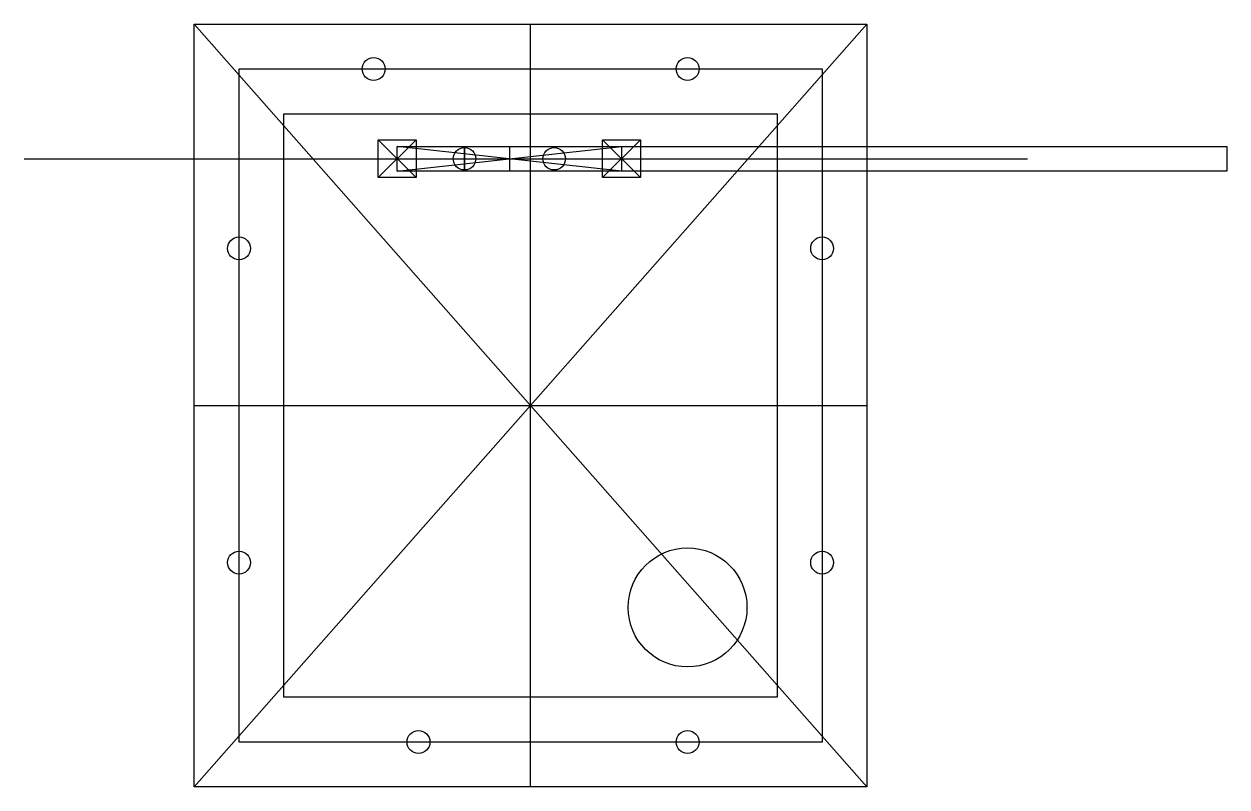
# Model space of a CAD drawing. Header units: millimetres. Extents: x -113 to 155, y -85 to 85.
import ezdxf

# ---------------------------------------------------------------- set-up
doc = ezdxf.new("R2010")
doc.units = ezdxf.units.MM
doc.layers.get('0').update_dxf_attribs({"linetype": 'CONTINUOUS'})

msp = doc.modelspace()

# ---------------------------------------------------------------- linework, layer by layer
for p, q in [((75, -85), (-75, 85)), ((-75, -85), (75, 85)), ((0, -85), (0, 85)), ((-25.48, 50.8), (-33.99, 59.21)), ((-33.99, 50.8), (-25.48, 59.21)), ((24.52, 50.8), (16.01, 59.21)), ((16.01, 50.8), (24.52, 59.21)), ((20.26, 52.25), (-29.74, 57.75)), ((-29.74, 52.25), (20.26, 57.75)), ((-112.94, 55), (110.83, 55)), ((-75, 0), (75, 0))]:
    msp.add_line(p, q)
for points in [[(75, -85), (-75, -85), (-75, 85), (75, 85)], [(-65, 75), (65, 75), (65, -75), (-65, -75)], [(-55, 65), (55, 65), (55, -65), (-55, -65)], [(-25.48, 50.8), (-33.99, 50.8), (-33.99, 59.21), (-25.48, 59.21)], [(24.52, 50.8), (16.01, 50.8), (16.01, 59.21), (24.52, 59.21)], [(20.26, 52.25), (-29.74, 52.25), (-29.74, 57.75), (-14.74, 57.75), (155.26, 57.75), (155.26, 52.25), (-14.74, 52.25), (-14.74, 57.75), (-4.74, 57.75), (-4.74, 52.25), (-14.74, 52.25), (-14.74, 57.75), (-14.74, 52.22), (-29.74, 52.22), (-29.74, 57.75), (20.26, 57.75)]]:
    msp.add_lwpolyline(points, close=True)
for centre, radius in [((-35, 75), 2.55), ((35, 75), 2.55), ((-14.74, 54.99), 2.5), ((5.26, 54.99), 2.5), ((-65, 35), 2.55), ((65, 35), 2.55), ((65, 35), 2.55), ((35, -45), 13.25), ((-65, -35), 2.55), ((65, -35), 2.55), ((-25, -75), 2.55), ((35, -75), 2.55)]:
    msp.add_circle(centre, radius)

doc.saveas('drawing.dxf')
